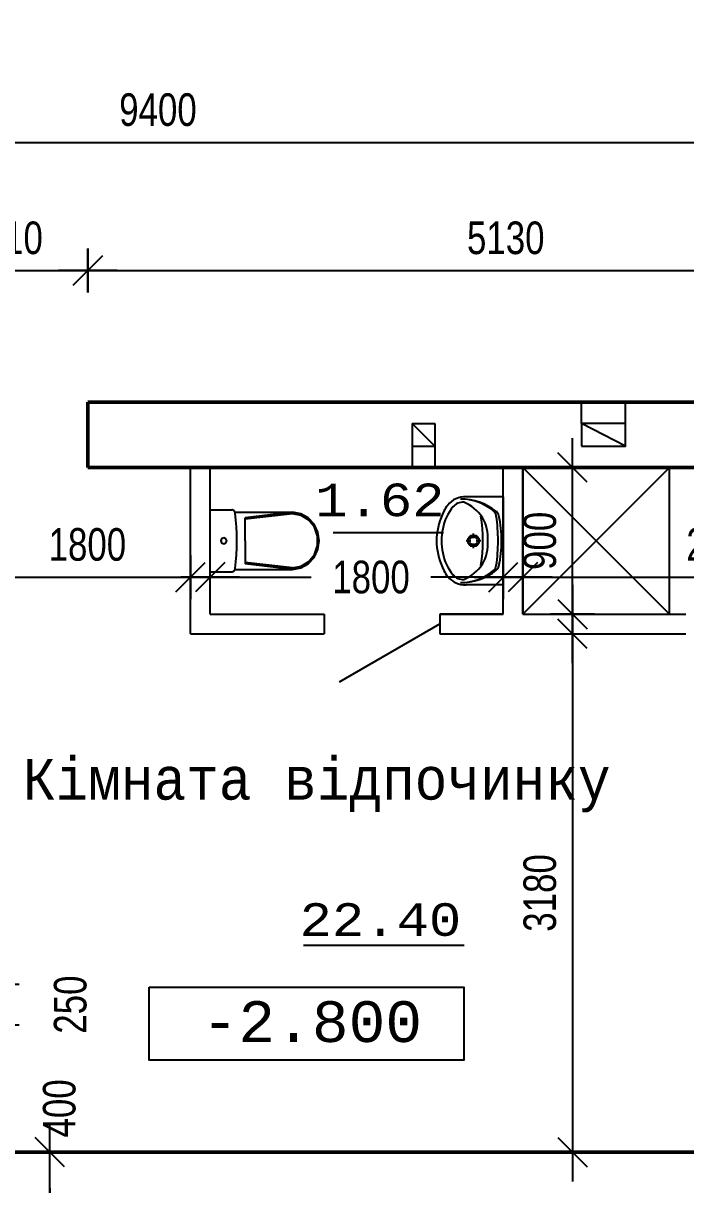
# Model space of a CAD drawing. Extents: x 3578 to 5591, y 95 to 458.
# Drawn here: x 3684.3 to 3725, y 152.1 to 223.4 of the extents above; entities that cross this region are included whole.
import ezdxf

# ---------------------------------------------------------------- set-up
doc = ezdxf.new("R2010")
doc.units = 0
doc.header["$MEASUREMENT"] = 0
doc.layers.get('0').update_dxf_attribs({"linetype": 'CONTINUOUS'})
doc.layers.get('DEFPOINTS').update_dxf_attribs({"linetype": 'CONTINUOUS'})
doc.layers.add('Chata', color=7, linetype='CONTINUOUS')
doc.layers.add('Furniture___Equipment', color=7, linetype='CONTINUOUS')
doc.styles.add('RUSS', font='russ', dxfattribs={"width": 0.8})
doc.styles.get("Standard").update_dxf_attribs({"font": 'cour.ttf'})
doc.dimstyles.new('Text 2mm', dxfattribs={"dimtxt": 2, "dimasz": 0.09, "dimexe": 0, "dimexo": 0, "dimgap": 1, "dimtad": 1, "dimdec": 0, "dimlfac": 100, "dimzin": 0, "dimdsep": 46, "dimtxsty": 'RUSS', "dimblk": 'A8MITTA', "dimcen": 3, "dimse1": 1, "dimse2": 1, "dimclrd": 6, "dimclrt": 6, "dimadec": 0, "dimazin": 0, "dimtp": 6, "dimtm": 6, "dimtfac": 1, "dimtdec": 0, "dimtofl": 0, "dimtmove": 2, "dimatfit": 3, "dimldrblk": 'A8MITTA', "dimfxl": 1, "dimtolj": 1, "dimtzin": 0, "dimarcsym": 0})

# ---------------------------------------------------------------- blocks, each defined once
blk = doc.blocks.new('A8MITTA', base_point=(3180, 3140))
for p, q in [((3180, 3155), (3180, 3125)), ((3170, 3130), (3190, 3150)), ((3160, 3140), (3200, 3140))]:
    blk.add_line(p, q)
blk = doc.blocks.new('*D158')
at = {"layer": 'Chata', "color": 6, "lineweight": -2, "ltscale": 0.01, "transparency": 16777216}
blk.add_line((3598.901, 290.586), (3743.521, 290.586), dxfattribs=at)
at = {"layer": 'DEFPOINTS', "color": 0, "ltscale": 0.01, "transparency": 16777216}
for p in [(3743.611, 290.586), (3743.611, 207.27), (3598.811, 203.17)]:
    blk.add_point(p, dxfattribs=at)
at = {"layer": 'Chata', "color": 6, "lineweight": -2, "ltscale": 0.01, "transparency": 16777216, "xscale": 0.09, "yscale": 0.09, "zscale": 0.09, "rotation": 180}
blk.add_blockref('A8MITTA', (3598.811, 290.586), dxfattribs=at)
at = {"layer": 'Chata', "color": 6, "lineweight": -2, "ltscale": 0.01, "transparency": 16777216, "xscale": 0.09, "yscale": 0.09, "zscale": 0.09}
blk.add_blockref('A8MITTA', (3743.611, 290.586), dxfattribs=at)
at = {"layer": 'Chata', "color": 6, "ltscale": 0.01, "transparency": 16777216, "insert": (3671.211, 292.586), "char_height": 2, "attachment_point": 5, "style": 'RUSS'}
blk.add_mtext('\\A1;14480', dxfattribs=at)
blk = doc.blocks.new('*D167')
at = {"layer": 'Chata', "color": 6, "lineweight": -2, "ltscale": 0.01, "transparency": 16777216}
blk.add_line((3645.701, 216.065), (3739.521, 216.065), dxfattribs=at)
at = {"layer": 'DEFPOINTS', "color": 0, "ltscale": 0.01, "transparency": 16777216}
for p in [(3739.611, 216.065), (3645.611, 200.128), (3739.611, 200.128)]:
    blk.add_point(p, dxfattribs=at)
at = {"layer": 'Chata', "color": 6, "lineweight": -2, "ltscale": 0.01, "transparency": 16777216, "xscale": 0.09, "yscale": 0.09, "zscale": 0.09, "rotation": 180}
blk.add_blockref('A8MITTA', (3645.611, 216.065), dxfattribs=at)
at = {"layer": 'Chata', "color": 6, "lineweight": -2, "ltscale": 0.01, "transparency": 16777216, "xscale": 0.09, "yscale": 0.09, "zscale": 0.09}
blk.add_blockref('A8MITTA', (3739.611, 216.065), dxfattribs=at)
at = {"layer": 'Chata', "color": 6, "ltscale": 0.01, "transparency": 16777216, "insert": (3692.611, 218.065), "char_height": 2, "attachment_point": 5, "style": 'RUSS'}
blk.add_mtext('\\A1;9400', dxfattribs=at)
blk = doc.blocks.new('*D196')
at = {"color": 6, "lineweight": -2, "ltscale": 0.01, "transparency": 16777216}
blk.add_line((3685.966, 150.218), (3685.966, 154.038), dxfattribs=at)
at = {"layer": 'DEFPOINTS', "color": 0, "ltscale": 0.01, "transparency": 16777216}
for p in [(3676.011, 154.128), (3685.966, 154.128), (3676.611, 150.128)]:
    blk.add_point(p, dxfattribs=at)
at = {"color": 6, "lineweight": -2, "ltscale": 0.01, "transparency": 16777216, "xscale": 0.09, "yscale": 0.09, "zscale": 0.09}
for p, rotation in [((3685.966, 154.128), 90), ((3685.966, 150.128), 270)]:
    blk.add_blockref('A8MITTA', p, dxfattribs=dict(at, rotation=rotation))
at = {"color": 6, "ltscale": 0.01, "transparency": 16777216, "insert": (3686.561, 156.812), "char_height": 2, "attachment_point": 5, "rotation": 90, "style": 'RUSS'}
blk.add_mtext('\\A1;400', dxfattribs=at)
blk = doc.blocks.new('*D256')
at = {"color": 6, "lineweight": -2, "ltscale": 0.01, "transparency": 16777216}
blk.add_line((3718.059, 187.218), (3718.059, 196.038), dxfattribs=at)
at = {"layer": 'DEFPOINTS', "color": 0, "ltscale": 0.01, "transparency": 16777216}
for p in [(3676.611, 196.128), (3718.059, 196.128), (3676.611, 187.128)]:
    blk.add_point(p, dxfattribs=at)
at = {"color": 6, "lineweight": -2, "ltscale": 0.01, "transparency": 16777216, "xscale": 0.09, "yscale": 0.09, "zscale": 0.09}
for p, rotation in [((3718.059, 196.128), 90), ((3718.059, 187.128), 270)]:
    blk.add_blockref('A8MITTA', p, dxfattribs=dict(at, rotation=rotation))
at = {"color": 6, "ltscale": 0.01, "transparency": 16777216, "insert": (3716.059, 191.628), "char_height": 2, "attachment_point": 5, "rotation": 90, "style": 'RUSS'}
blk.add_mtext('\\A1;900', dxfattribs=at)
blk = doc.blocks.new('WC 2 Symb_33')
at = {"layer": 'Furniture___Equipment', "color": 8, "linetype": 'Continuous'}
for p, q in [((0, 0), (0, 0.38)), ((0, 0.38), (0.1324, 0.38)), ((0.1536, 0.3649), (0.5068, 0.3649)), ((0.5063, 0.3649), (0.2157, 0.3309)), ((0.5063, 0.356), (0.2157, 0.322)), ((0.2157, 0.19), (0.2157, 0.3309)), ((0.2157, 0.19), (0.2157, 0.0491)), ((0.1538, 0.0151), (0.5068, 0.0151)), ((0.5063, 0.024), (0.2157, 0.058)), ((0.5063, 0.0151), (0.2157, 0.0491)), ((0, 0), (0.1324, 0))]:
    blk.add_line(p, q, dxfattribs=at)
for points in [[(0.1546, 0.3601), (0.1539, 0.3641), (0.1523, 0.3679), (0.1502, 0.3713), (0.1474, 0.3743), (0.1441, 0.3767), (0.1405, 0.3785), (0.1365, 0.3796), (0.1324, 0.38)], [(0.1546, 0.0197), (0.1586, 0.0621), (0.1614, 0.1047), (0.1631, 0.1473), (0.1637, 0.1899), (0.1631, 0.2325), (0.1614, 0.2751), (0.1586, 0.3177), (0.1546, 0.3601)], [(0.5068, 0.0151), (0.5572, 0.0236), (0.6027, 0.0485), (0.6388, 0.0872), (0.662, 0.1359), (0.67, 0.19), (0.662, 0.2441), (0.6388, 0.2928), (0.6027, 0.3315), (0.5572, 0.3564), (0.5068, 0.3649)], [(0.5063, 0.024), (0.5592, 0.034), (0.6057, 0.0628), (0.6403, 0.107), (0.6586, 0.1612), (0.6586, 0.2188), (0.6403, 0.273), (0.6057, 0.3172), (0.5592, 0.346), (0.5063, 0.356)], [(0.1324, 0), (0.1365, 0.0004), (0.1404, 0.0015), (0.1441, 0.0032), (0.1473, 0.0056), (0.1501, 0.0086), (0.1523, 0.012), (0.1538, 0.0157), (0.1546, 0.0197)]]:
    blk.add_lwpolyline(points, dxfattribs=at)
blk.add_lwpolyline([(0.0836, 0.2085), (0.0704, 0.2031), (0.0649, 0.19), (0.0704, 0.1769), (0.0836, 0.1715), (0.0968, 0.1769), (0.1022, 0.19), (0.0968, 0.2031)], close=True, dxfattribs=at)
blk = doc.blocks.new('Basin Symb_23')
at = {"layer": 'Furniture___Equipment', "color": 8, "linetype": 'Continuous'}
for p, q in [((0, 0.41), (0.54, 0.41)), ((0, 0.41), (0, 0.1816)), ((0.3551, 0.41), (0.1849, 0.41)), ((0.54, 0.41), (0.54, 0.1816)), ((0.2532, 0.2267), (0.2244, 0.2267)), ((0.2699, 0.2722), (0.2699, 0.2434)), ((0.3154, 0.2267), (0.2866, 0.2267)), ((0.2699, 0.21), (0.2699, 0.1812))]:
    blk.add_line(p, q, dxfattribs=at)
for radius in [0.035, 0.025]:
    blk.add_circle((0.2699, 0.2267), radius, dxfattribs=at)
for centre, radius, start, end in [((0.3535, 0.1519), 0.3396, 140.66478, 180.90725), ((0.1241, 0.3224), 0.045, 97.83045, 138.52449), ((0.1256, 0.3387), 0.045, 102.69402, 140.66478), ((0.2642, -0.2768), 0.6759, 89.48972, 102.69402), ((0.2752, -0.7761), 1.1538, 90.24498, 97.83045), ((0.2751, -0.2768), 0.6759, 77.2285, 90.43281), ((0.2635, -0.7761), 1.1538, 82.09208, 89.67755), ((0.4161, 0.3222), 0.045, 41.39803, 82.09208), ((0.4146, 0.3385), 0.045, 39.25775, 77.2285), ((0.1865, 0.152), 0.3396, 359.01528, 39.25775), ((0.319, 0.1502), 0.3051, 138.52449, 180.67671), ((0.2507, 0.0751), 0.2406, 85.39402, 121.05606), ((0.2893, 0.0751), 0.2406, 58.94394, 94.60598), ((0.2209, 0.1502), 0.3051, 359.24582, 41.39803), ((0.2571, 0.079), 0.2407, 122.84422, 158.44807), ((0.2699, -0.7007), 0.9849, 81.17957, 98.82655), ((0.2829, 0.079), 0.2407, 21.55193, 57.15578), ((0.1372, 0.1757), 0.1374, 177.54482, 231.25458), ((0.114, 0.1619), 0.0809, 176.06939, 229.19839), ((0.426, 0.1619), 0.0809, 310.80161, 3.93061), ((0.4028, 0.1757), 0.1374, 308.74542, 2.45518), ((0.2466, 0.3274), 0.293, 230.71494, 260.00224), ((0.2934, 0.3274), 0.293, 279.99776, 309.28506), ((0.1843, 0.2346), 0.2128, 231.31519, 242.84286), ((0.2837, 0.4437), 0.4442, 243.7403, 265.79476), ((0.27, 0.3467), 0.3167, 256.43339, 283.56661), ((0.27, 0.27), 0.27, 265.98759, 274.01241), ((0.2563, 0.4437), 0.4442, 274.20524, 296.2597), ((0.3557, 0.2346), 0.2128, 297.15714, 308.68481)]:
    blk.add_arc(centre, radius, start, end, dxfattribs=at)
blk = doc.blocks.new('*D260')
at = {"color": 6, "lineweight": -2, "ltscale": 0.01, "transparency": 16777216}
blk.add_line((3718.059, 185.838), (3718.059, 154.218), dxfattribs=at)
at = {"layer": 'DEFPOINTS', "color": 0, "ltscale": 0.01, "transparency": 16777216}
for p in [(3716.511, 185.928), (3718.059, 154.128), (3733.011, 154.128)]:
    blk.add_point(p, dxfattribs=at)
at = {"color": 6, "lineweight": -2, "ltscale": 0.01, "transparency": 16777216, "xscale": 0.09, "yscale": 0.09, "zscale": 0.09}
for p, rotation in [((3718.059, 185.928), 90), ((3718.059, 154.128), 270)]:
    blk.add_blockref('A8MITTA', p, dxfattribs=dict(at, rotation=rotation))
at = {"color": 6, "ltscale": 0.01, "transparency": 16777216, "insert": (3716.059, 170.028), "char_height": 2, "attachment_point": 5, "rotation": 90, "style": 'RUSS'}
blk.add_mtext('\\A1;3180', dxfattribs=at)
blk = doc.blocks.new('*D261')
at = {"color": 6, "lineweight": -2, "ltscale": 0.01, "transparency": 16777216}
blk.add_line((3676.701, 189.394), (3694.521, 189.394), dxfattribs=at)
at = {"layer": 'DEFPOINTS', "color": 0, "ltscale": 0.01, "transparency": 16777216}
for p in [(3676.611, 196.128), (3694.611, 196.128), (3694.611, 189.394)]:
    blk.add_point(p, dxfattribs=at)
at = {"color": 6, "lineweight": -2, "ltscale": 0.01, "transparency": 16777216, "xscale": 0.09, "yscale": 0.09, "zscale": 0.09, "rotation": 180}
blk.add_blockref('A8MITTA', (3676.611, 189.394), dxfattribs=at)
at = {"color": 6, "lineweight": -2, "ltscale": 0.01, "transparency": 16777216, "xscale": 0.09, "yscale": 0.09, "zscale": 0.09}
blk.add_blockref('A8MITTA', (3694.611, 189.394), dxfattribs=at)
at = {"color": 6, "ltscale": 0.01, "transparency": 16777216, "insert": (3688.278, 191.394), "char_height": 2, "attachment_point": 5, "style": 'RUSS'}
blk.add_mtext('\\A1;1800', dxfattribs=at)
blk = doc.blocks.new('*D262')
at = {"color": 6, "lineweight": -2, "ltscale": 0.01, "transparency": 16777216}
for p, q in [((3695.901, 189.394), (3702.023, 189.394)), ((3713.721, 189.394), (3709.357, 189.394))]:
    blk.add_line(p, q, dxfattribs=at)
at = {"layer": 'DEFPOINTS', "color": 0, "ltscale": 0.01, "transparency": 16777216}
for p in [(3695.811, 196.128), (3713.811, 196.128), (3713.811, 189.394)]:
    blk.add_point(p, dxfattribs=at)
at = {"color": 6, "lineweight": -2, "ltscale": 0.01, "transparency": 16777216, "xscale": 0.09, "yscale": 0.09, "zscale": 0.09, "rotation": 180}
blk.add_blockref('A8MITTA', (3695.811, 189.394), dxfattribs=at)
at = {"color": 6, "lineweight": -2, "ltscale": 0.01, "transparency": 16777216, "xscale": 0.09, "yscale": 0.09, "zscale": 0.09}
blk.add_blockref('A8MITTA', (3713.811, 189.394), dxfattribs=at)
at = {"color": 6, "ltscale": 0.01, "transparency": 16777216, "insert": (3705.69, 189.394), "char_height": 2, "attachment_point": 5, "style": 'RUSS'}
blk.add_mtext('\\A1;1800', dxfattribs=at)
blk = doc.blocks.new('*D263')
at = {"color": 6, "lineweight": -2, "ltscale": 0.01, "transparency": 16777216}
blk.add_line((3715.101, 189.394), (3739.521, 189.394), dxfattribs=at)
at = {"layer": 'DEFPOINTS', "color": 0, "ltscale": 0.01, "transparency": 16777216}
for p in [(3715.011, 196.128), (3739.611, 196.128), (3739.611, 189.394)]:
    blk.add_point(p, dxfattribs=at)
at = {"color": 6, "lineweight": -2, "ltscale": 0.01, "transparency": 16777216, "xscale": 0.09, "yscale": 0.09, "zscale": 0.09, "rotation": 180}
blk.add_blockref('A8MITTA', (3715.011, 189.394), dxfattribs=at)
at = {"color": 6, "lineweight": -2, "ltscale": 0.01, "transparency": 16777216, "xscale": 0.09, "yscale": 0.09, "zscale": 0.09}
blk.add_blockref('A8MITTA', (3739.611, 189.394), dxfattribs=at)
at = {"color": 6, "ltscale": 0.01, "transparency": 16777216, "insert": (3727.428, 191.394), "char_height": 2, "attachment_point": 5, "style": 'RUSS'}
blk.add_mtext('\\A1;2460', dxfattribs=at)
blk = doc.blocks.new('*D398')
at = {"color": 6, "lineweight": -2, "ltscale": 0.01, "transparency": 16777216}
blk.add_line((3679.301, 208.202), (3688.221, 208.202), dxfattribs=at)
at = {"layer": 'DEFPOINTS', "color": 0, "ltscale": 0.01, "transparency": 16777216}
for p in [(3688.311, 208.202), (3679.211, 200.128), (3688.311, 200.128)]:
    blk.add_point(p, dxfattribs=at)
at = {"color": 6, "lineweight": -2, "ltscale": 0.01, "transparency": 16777216, "xscale": 0.09, "yscale": 0.09, "zscale": 0.09, "rotation": 180}
blk.add_blockref('A8MITTA', (3679.211, 208.202), dxfattribs=at)
at = {"color": 6, "lineweight": -2, "ltscale": 0.01, "transparency": 16777216, "xscale": 0.09, "yscale": 0.09, "zscale": 0.09}
blk.add_blockref('A8MITTA', (3688.311, 208.202), dxfattribs=at)
at = {"color": 6, "ltscale": 0.01, "transparency": 16777216, "insert": (3683.761, 210.202), "char_height": 2, "attachment_point": 5, "style": 'RUSS'}
blk.add_mtext('\\A1;910', dxfattribs=at)
blk = doc.blocks.new('*D399')
at = {"color": 6, "lineweight": -2, "ltscale": 0.01, "transparency": 16777216}
blk.add_line((3688.401, 208.202), (3739.521, 208.202), dxfattribs=at)
at = {"layer": 'DEFPOINTS', "color": 0, "ltscale": 0.01, "transparency": 16777216}
for p in [(3739.611, 208.202), (3688.311, 200.128), (3739.611, 200.128)]:
    blk.add_point(p, dxfattribs=at)
at = {"color": 6, "lineweight": -2, "ltscale": 0.01, "transparency": 16777216, "xscale": 0.09, "yscale": 0.09, "zscale": 0.09, "rotation": 180}
blk.add_blockref('A8MITTA', (3688.311, 208.202), dxfattribs=at)
at = {"color": 6, "lineweight": -2, "ltscale": 0.01, "transparency": 16777216, "xscale": 0.09, "yscale": 0.09, "zscale": 0.09}
blk.add_blockref('A8MITTA', (3739.611, 208.202), dxfattribs=at)
at = {"color": 6, "ltscale": 0.01, "transparency": 16777216, "insert": (3713.961, 210.202), "char_height": 2, "attachment_point": 5, "style": 'RUSS'}
blk.add_mtext('\\A1;5130', dxfattribs=at)
blk = doc.blocks.new('*D495')
at = {"color": 6, "lineweight": -2, "ltscale": 0.01, "transparency": 16777216}
blk.add_line((3682.735, 164.338), (3682.735, 162.018), dxfattribs=at)
at = {"layer": 'DEFPOINTS', "color": 0, "ltscale": 0.01, "transparency": 16777216}
for p in [(3676.611, 164.428), (3676.611, 161.928), (3682.735, 161.928)]:
    blk.add_point(p, dxfattribs=at)
at = {"color": 6, "lineweight": -2, "ltscale": 0.01, "transparency": 16777216, "xscale": 0.09, "yscale": 0.09, "zscale": 0.09}
for p, rotation in [((3682.735, 164.428), 90), ((3682.735, 161.928), 270)]:
    blk.add_blockref('A8MITTA', p, dxfattribs=dict(at, rotation=rotation))
at = {"color": 6, "ltscale": 0.01, "transparency": 16777216, "insert": (3687.235, 163.178), "char_height": 2, "attachment_point": 5, "rotation": 90, "style": 'RUSS'}
blk.add_mtext('\\A1;250', dxfattribs=at)

msp = doc.modelspace()

# ---------------------------------------------------------------- linework, layer by layer
at = {"ltscale": 0.01}
for p, q in [((3718.611, 198.828), (3718.611, 200.128)), ((3721.311, 198.828), (3721.311, 200.128)), ((3708.211, 197.428), (3708.211, 196.128)), ((3709.611, 197.428), (3709.611, 196.128)), ((3694.611, 185.928), (3694.611, 196.128)), ((3695.811, 187.128), (3695.811, 196.128)), ((3713.811, 187.128), (3713.811, 196.128)), ((3715.011, 187.128), (3715.011, 196.128)), ((3715.011, 196.128), (3724.011, 187.128)), ((3724.011, 196.128), (3715.011, 187.128)), ((3695.811, 187.128), (3702.811, 187.128)), ((3695.811, 187.128), (3702.811, 187.128)), ((3702.811, 187.128), (3702.811, 185.928)), ((3713.811, 187.128), (3709.911, 187.128)), ((3709.911, 187.128), (3709.911, 185.928)), ((3709.911, 187.128), (3713.811, 187.128)), ((3709.911, 187.128), (3713.811, 187.128)), ((3715.011, 187.128), (3725.011, 187.128)), ((3703.763, 182.978), (3709.911, 186.528)), ((3694.611, 185.928), (3702.811, 185.928)), ((3709.911, 185.928), (3725.011, 185.928))]:
    msp.add_line(p, q, dxfattribs=at)
msp.add_lwpolyline([(3715.011, 187.128), (3724.011, 187.128), (3724.011, 196.128), (3715.011, 196.128)], close=True, dxfattribs=at)
at = {"layer": 'Chata', "lineweight": 50, "ltscale": 0.01}
for p, q in [((3688.311, 196.128), (3688.311, 200.128)), ((3688.311, 200.128), (3739.611, 200.128)), ((3688.311, 196.128), (3697.911, 196.128)), ((3688.311, 196.128), (3690.911, 196.128)), ((3696.611, 196.128), (3739.611, 196.128)), ((3645.611, 154.128), (3739.611, 154.128))]:
    msp.add_line(p, q, dxfattribs=at)
at = {"layer": 'Chata'}
for p, q in [((3709.611, 197.428), (3708.211, 198.828)), ((3708.211, 198.828), (3708.211, 197.428)), ((3708.211, 198.828), (3709.611, 198.828)), ((3709.611, 198.828), (3709.611, 197.428)), ((3721.311, 197.428), (3718.611, 198.828)), ((3708.211, 197.428), (3709.611, 197.428))]:
    msp.add_line(p, q, dxfattribs=at)
at = {"layer": 'Chata', "color": 0, "ltscale": 0.01}
for p, q in [((3703.374, 192.134), (3710.138, 192.134)), ((3701.544, 166.819), (3711.4, 166.819))]:
    msp.add_line(p, q, dxfattribs=at)
at = {"layer": 'Chata', "ltscale": 0.01}
for points in [[(3718.611, 197.428), (3721.311, 197.428), (3721.311, 198.828), (3718.611, 198.828)], [(3692.062, 164.239), (3711.396, 164.239), (3711.396, 159.78), (3692.062, 159.78)]]:
    msp.add_lwpolyline(points, close=True, dxfattribs=at)

# ---------------------------------------------------------------- block references
at = {"layer": 'Chata', "xscale": 10, "yscale": 10, "zscale": 10, "rotation": 270}
msp.add_blockref('Basin Symb_23', (3709.711, 194.328), dxfattribs=at)
at = {"layer": 'Chata', "xscale": 10, "yscale": 10, "zscale": 10}
msp.add_blockref('WC 2 Symb_33', (3695.811, 189.728), dxfattribs=at)

# ---------------------------------------------------------------- texts
at = {"layer": 'Chata'}
for s, height, width, p in [('1.62', 2, 0.99, (3702.264, 193.14)), ('Кімната відпочинку', 2.5, 0.8, (3684.318, 175.752)), ('22.40', 2, 0.99, (3701.306, 167.397)), ('-2.800', 2.5, 0.9, (3695.294, 160.885))]:
    msp.add_text(s, height=height, dxfattribs=dict(at, width=width)).set_placement(p)

# ---------------------------------------------------------------- dimensions: what is measured, and where the dimension line sits
at = {"ltscale": 0.01}
for base, p1, p2, picture, middle in [((3688.311, 208.202), (3679.211, 200.128), (3688.311, 200.128), '*D398', (3683.761, 210.202)), ((3739.611, 208.202), (3688.311, 200.128), (3739.611, 200.128), '*D399', (3713.961, 210.202))]:
    dim = msp.add_linear_dim(base=base, p1=p1, p2=p2, dimstyle='Text 2mm', dxfattribs=at)
    dim.commit()
    dim.dimension.update_dxf_attribs({"geometry": picture, "text_midpoint": middle})
for base, p1, p2, picture, middle in [((3718.059, 196.128), (3676.611, 187.128), (3676.611, 196.128), '*D256', (3716.059, 191.628)), ((3718.059, 154.128), (3716.511, 185.928), (3733.011, 154.128), '*D260', (3716.059, 170.028)), ((3682.735, 161.928), (3676.611, 164.428), (3676.611, 161.928), '*D495', (3687.235, 163.178))]:
    dim = msp.add_linear_dim(base=base, p1=p1, p2=p2, angle=90, dimstyle='Text 2mm', dxfattribs=at)
    dim.commit()
    dim.dimension.update_dxf_attribs({"geometry": picture, "text_midpoint": middle})
for base, p1, p2, picture, middle in [((3694.611, 189.394), (3676.611, 196.128), (3694.611, 196.128), '*D261', (3688.278, 191.394)), ((3713.811, 189.394), (3695.811, 196.128), (3713.811, 196.128), '*D262', (3705.69, 189.394)), ((3739.611, 189.394), (3715.011, 196.128), (3739.611, 196.128), '*D263', (3727.428, 191.394))]:
    dim = msp.add_linear_dim(base=base, p1=p1, p2=p2, dimstyle='Text 2mm', dxfattribs=at)
    dim.commit()
    dim.dimension.update_dxf_attribs({"geometry": picture, "text_midpoint": middle, "dimtype": 160})
dim = msp.add_linear_dim(base=(3685.966, 154.128), p1=(3676.611, 150.128), p2=(3676.011, 154.128), angle=90, dimstyle='Text 2mm', dxfattribs=at)
dim.commit()
dim.dimension.update_dxf_attribs({"geometry": '*D196', "text_midpoint": (3686.561, 156.812), "dimtype": 160})
at = {"layer": 'Chata', "ltscale": 0.01}
for base, p1, p2, picture, middle in [((3743.611, 290.586), (3598.811, 203.17), (3743.611, 207.27), '*D158', (3671.211, 292.586)), ((3739.611, 216.065), (3645.611, 200.128), (3739.611, 200.128), '*D167', (3692.611, 218.065))]:
    dim = msp.add_linear_dim(base=base, p1=p1, p2=p2, dimstyle='Text 2mm', dxfattribs=at)
    dim.commit()
    dim.dimension.update_dxf_attribs({"geometry": picture, "text_midpoint": middle})

doc.saveas('drawing.dxf')
